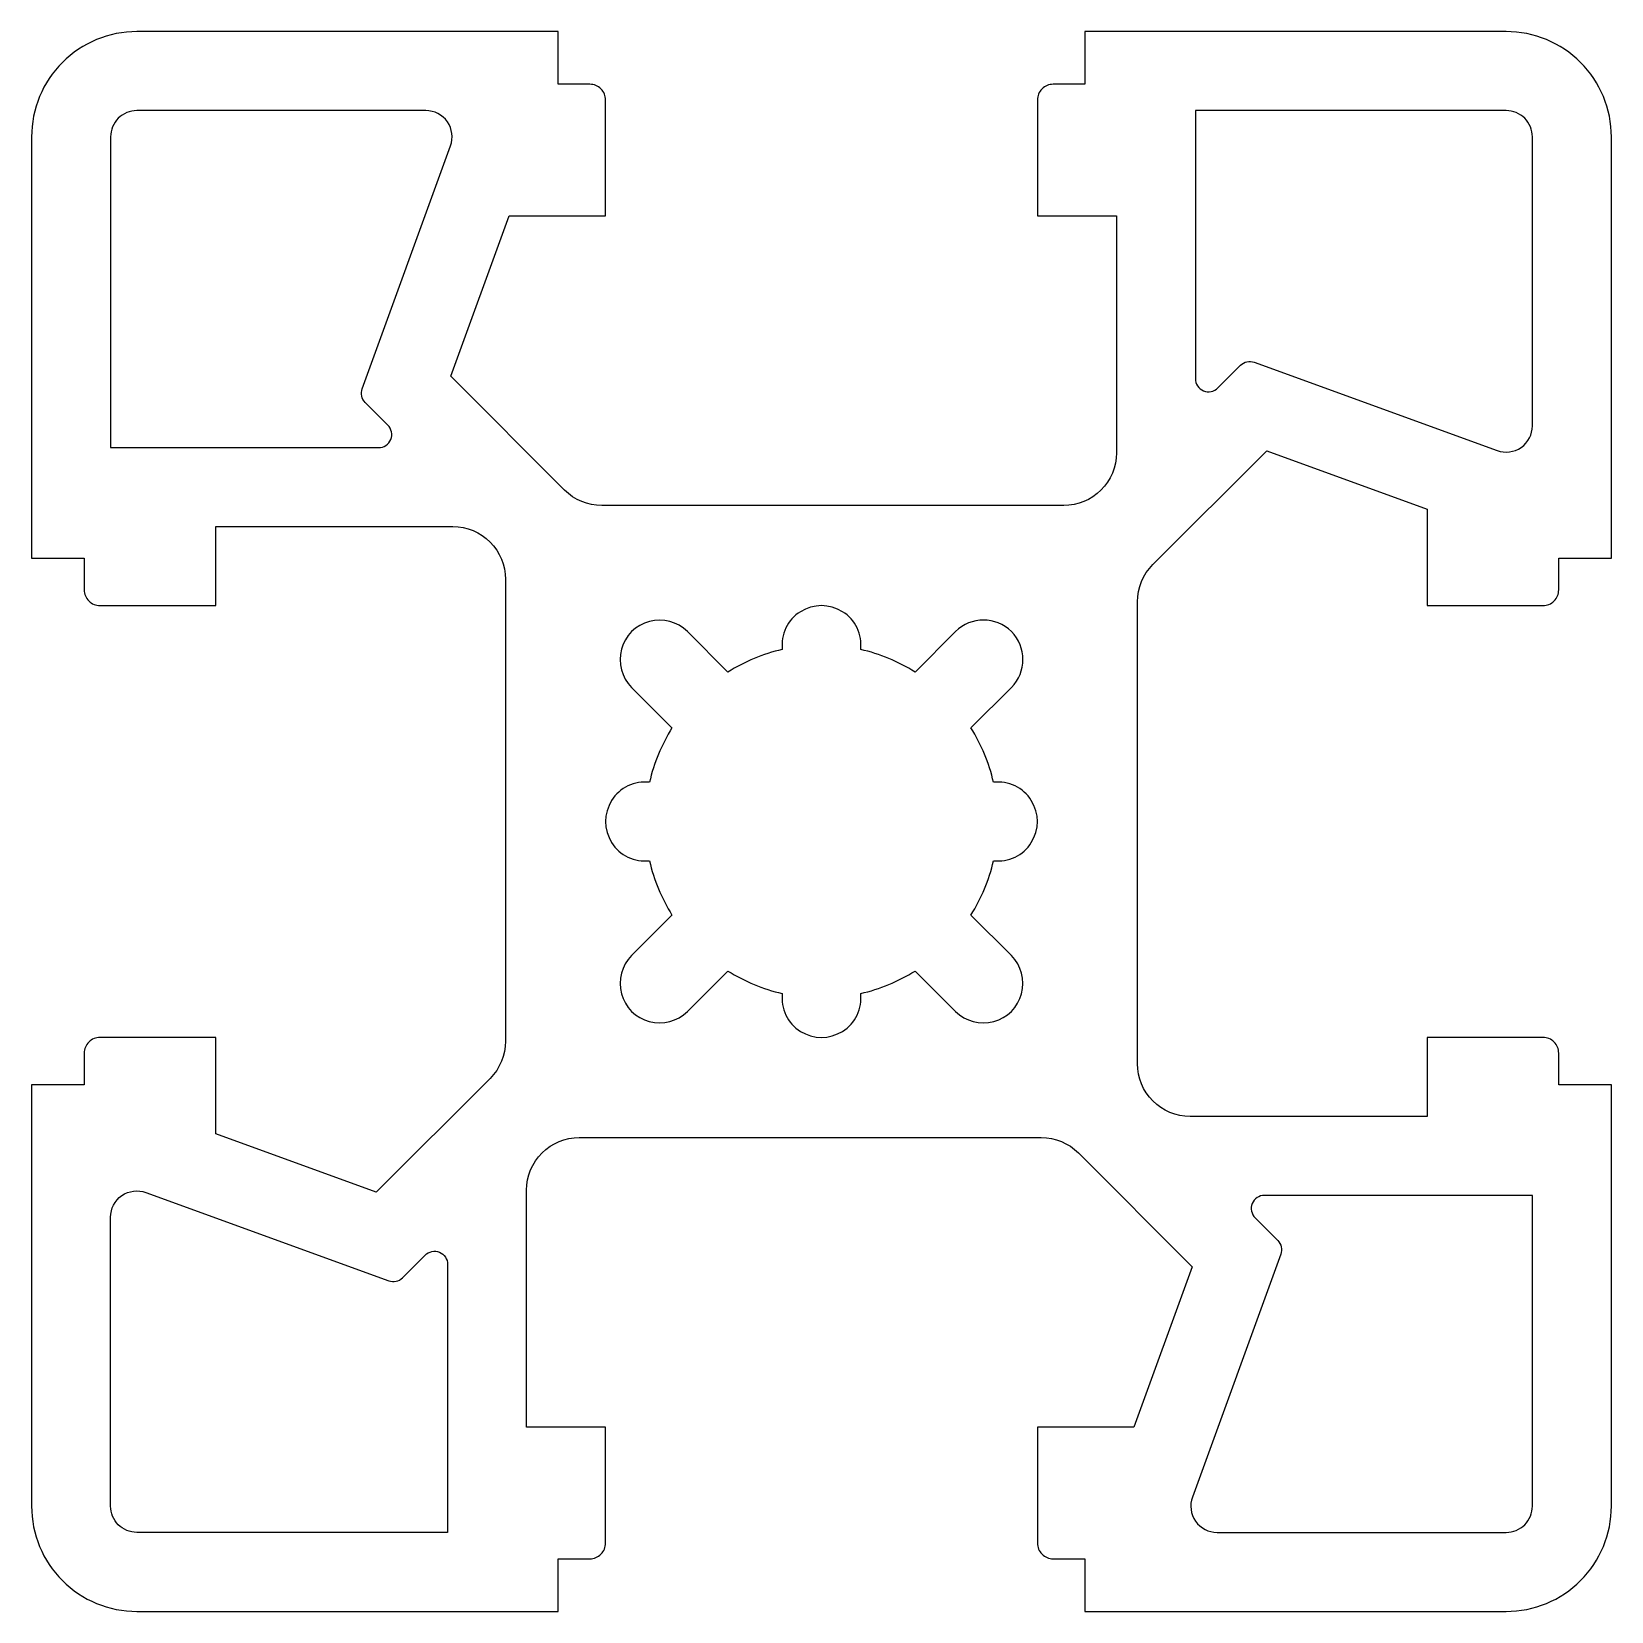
# Model space of a CAD drawing. Extents: x 140.8 to 170.8, y 203 to 233.
import ezdxf

# ---------------------------------------------------------------- set-up
doc = ezdxf.new("R2010")
doc.units = 0
doc.header["$LTSCALE"] = 15
doc.layers.get('0').update_dxf_attribs({"linetype": 'CONTINUOUS'})

msp = doc.modelspace()

# ---------------------------------------------------------------- linework, layer by layer
at = {"linetype": 'CONTINUOUS'}
for points in [[(169.485, 222.101, 0.414214), (169.785, 222.401), (169.785, 223.001), (170.785, 223.001), (170.785, 231.001, 0.414214), (168.785, 233.001), (160.785, 233.001), (160.785, 232.001), (160.185, 232.001, 0.414214), (159.885, 231.701), (159.885, 229.501), (161.385, 229.501), (161.385, 225.001, -0.414214), (160.385, 224.001), (151.614, 224.001, -0.198912), (150.906, 224.294), (148.745, 226.456), (149.853, 229.501), (151.685, 229.501), (151.685, 231.701, 0.414214), (151.385, 232.001), (150.785, 232.001), (150.785, 233.001), (142.785, 233.001, 0.414214), (140.785, 231.001), (140.785, 223.001), (141.785, 223.001), (141.785, 222.401, 0.414214), (142.085, 222.101), (144.285, 222.101), (144.285, 223.601), (148.785, 223.601, -0.414214), (149.785, 222.601), (149.785, 213.83, -0.198912), (149.492, 213.123), (147.331, 210.961), (144.285, 212.069), (144.285, 213.901), (142.085, 213.901, 0.414214), (141.785, 213.601), (141.785, 213.001), (140.785, 213.001), (140.785, 205.001, 0.414214), (142.785, 203.001), (150.785, 203.001), (150.785, 204.001), (151.385, 204.001, 0.414214), (151.685, 204.301), (151.685, 206.501), (150.185, 206.501), (150.185, 211.001, -0.414214), (151.185, 212.001), (159.957, 212.001, -0.198912), (160.664, 211.708), (162.825, 209.547), (161.717, 206.501), (159.885, 206.501), (159.885, 204.301, 0.414214), (160.185, 204.001), (160.785, 204.001), (160.785, 203.001), (168.785, 203.001, 0.414214), (170.785, 205.001), (170.785, 213.001), (169.785, 213.001), (169.785, 213.601, 0.414214), (169.485, 213.901), (167.285, 213.901), (167.285, 212.401), (162.785, 212.401, -0.414214), (161.785, 213.401), (161.785, 222.173, -0.198912), (162.078, 222.88), (164.24, 225.041), (167.285, 223.933), (167.285, 222.101)], [(148.741, 230.83, 0.520567), (148.271, 231.501), (142.785, 231.501, 0.414214), (142.285, 231.001), (142.285, 225.101), (147.374, 225.101, 0.668179), (147.551, 225.528), (147.121, 225.958, -0.291473), (147.063, 226.22)], [(162.885, 226.412, 0.668179), (163.312, 226.235), (163.742, 226.665, -0.291473), (164.004, 226.723), (168.614, 225.046, 0.520567), (169.285, 225.515), (169.285, 231.001, 0.414214), (168.785, 231.501), (162.885, 231.501)], [(152.179, 220.547), (152.946, 219.78, 0.08401), (152.519, 218.746, 1.118973), (152.519, 217.256, 0.08401), (152.946, 216.223), (152.179, 215.456, 1), (153.24, 214.395), (154.007, 215.162, 0.08401), (155.04, 214.735, 1.118973), (156.53, 214.735, 0.08401), (157.563, 215.162), (158.331, 214.395, 1), (159.391, 215.456), (158.624, 216.223, 0.08401), (159.051, 217.256, 1.118973), (159.051, 218.746, 0.08401), (158.624, 219.78), (159.391, 220.547, 1), (158.331, 221.607), (157.563, 220.84, 0.08401), (156.53, 221.267, 1.118973), (155.04, 221.267, 0.08401), (154.007, 220.84), (153.24, 221.607, 1)], [(148.685, 204.501), (142.785, 204.501, -0.414214), (142.285, 205.001), (142.285, 210.487, -0.520567), (142.956, 210.957), (147.566, 209.279, 0.291473), (147.828, 209.337), (148.258, 209.767, -0.668179), (148.685, 209.591)], [(162.829, 205.172, 0.520567), (163.299, 204.501), (168.785, 204.501, 0.414214), (169.285, 205.001), (169.285, 210.901), (164.196, 210.901, 0.668179), (164.019, 210.474), (164.449, 210.044, -0.291473), (164.507, 209.782)]]:
    msp.add_lwpolyline(points, format="xyb", close=True, dxfattribs=at)

doc.saveas('drawing.dxf')
